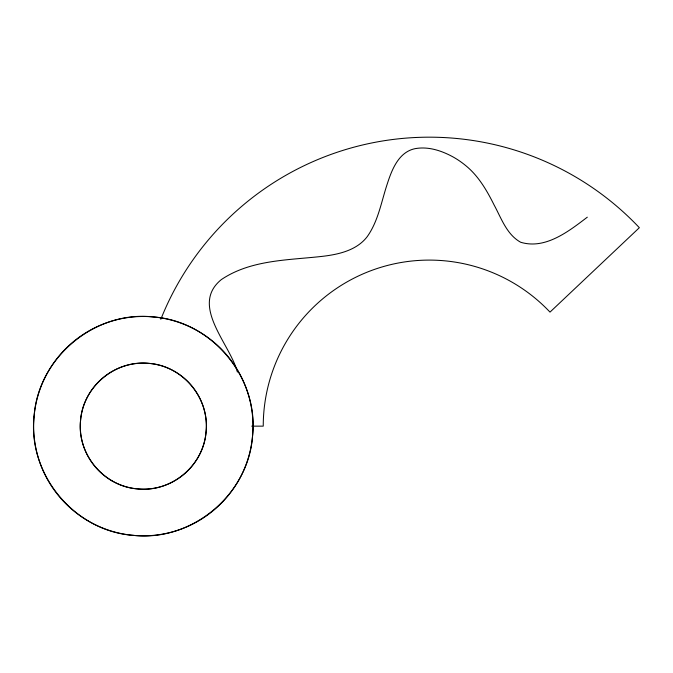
<?xml version="1.0" encoding="UTF-8"?>
<svg xmlns="http://www.w3.org/2000/svg" width="673" height="673" viewBox="0 0 673 673"><rect width="100%" height="100%" fill="white"/><g stroke="black" fill="none" stroke-linecap="round" stroke-linejoin="round"><path stroke-width="1.01" d="M587.302 217.177C568.786 231.285 545.214 249.826 520.608 242.23C506.668 234.456 501.318 218.229 494.1 204.971C486.941 190.636 478.688 176.318 466.17 165.979A85.656 85.656 0 0 0 453.636 157.255C442.001 150.802 428.373 146.159 414.963 148.683C398.652 152.123 391.896 169.613 387.32 183.746C381.347 201.622 378.327 221.106 367.155 236.745C356.766 250.247 339.108 254.318 323.057 256.27C288.7 260.274 251.096 259.492 221.299 279.615C189.559 305.525 230.166 343.853 237.392 372.076M251.694 426.144L263.244 426.144A166.054 166.054 0 0 1 550.001 312.112L639.35 227.701A288.961 288.961 0 0 0 160.822 319.288M34.096 416.293C27.492 474.524 74.972 531.451 133.464 535.371C191.696 541.975 248.623 494.487 252.543 436.003C259.147 377.772 211.659 320.844 153.175 316.924C94.943 310.32 38.016 357.8 34.096 416.293M80.55 420.482C76.756 453.947 104.046 486.655 137.654 488.909C171.119 492.703 203.826 465.422 206.081 431.805C209.875 398.349 182.593 365.632 148.977 363.378C115.52 359.584 82.804 386.874 80.55 420.482M111.811 480.724A63.018 63.018 0 0 0 206.342 426.144A63.018 63.018 0 0 0 111.811 371.572A63.018 63.018 0 0 0 111.811 480.724M88.483 521.121A109.665 109.665 0 0 0 252.989 426.144A109.665 109.665 0 0 0 88.483 331.175A109.665 109.665 0 0 0 88.483 521.121"/></g></svg>
